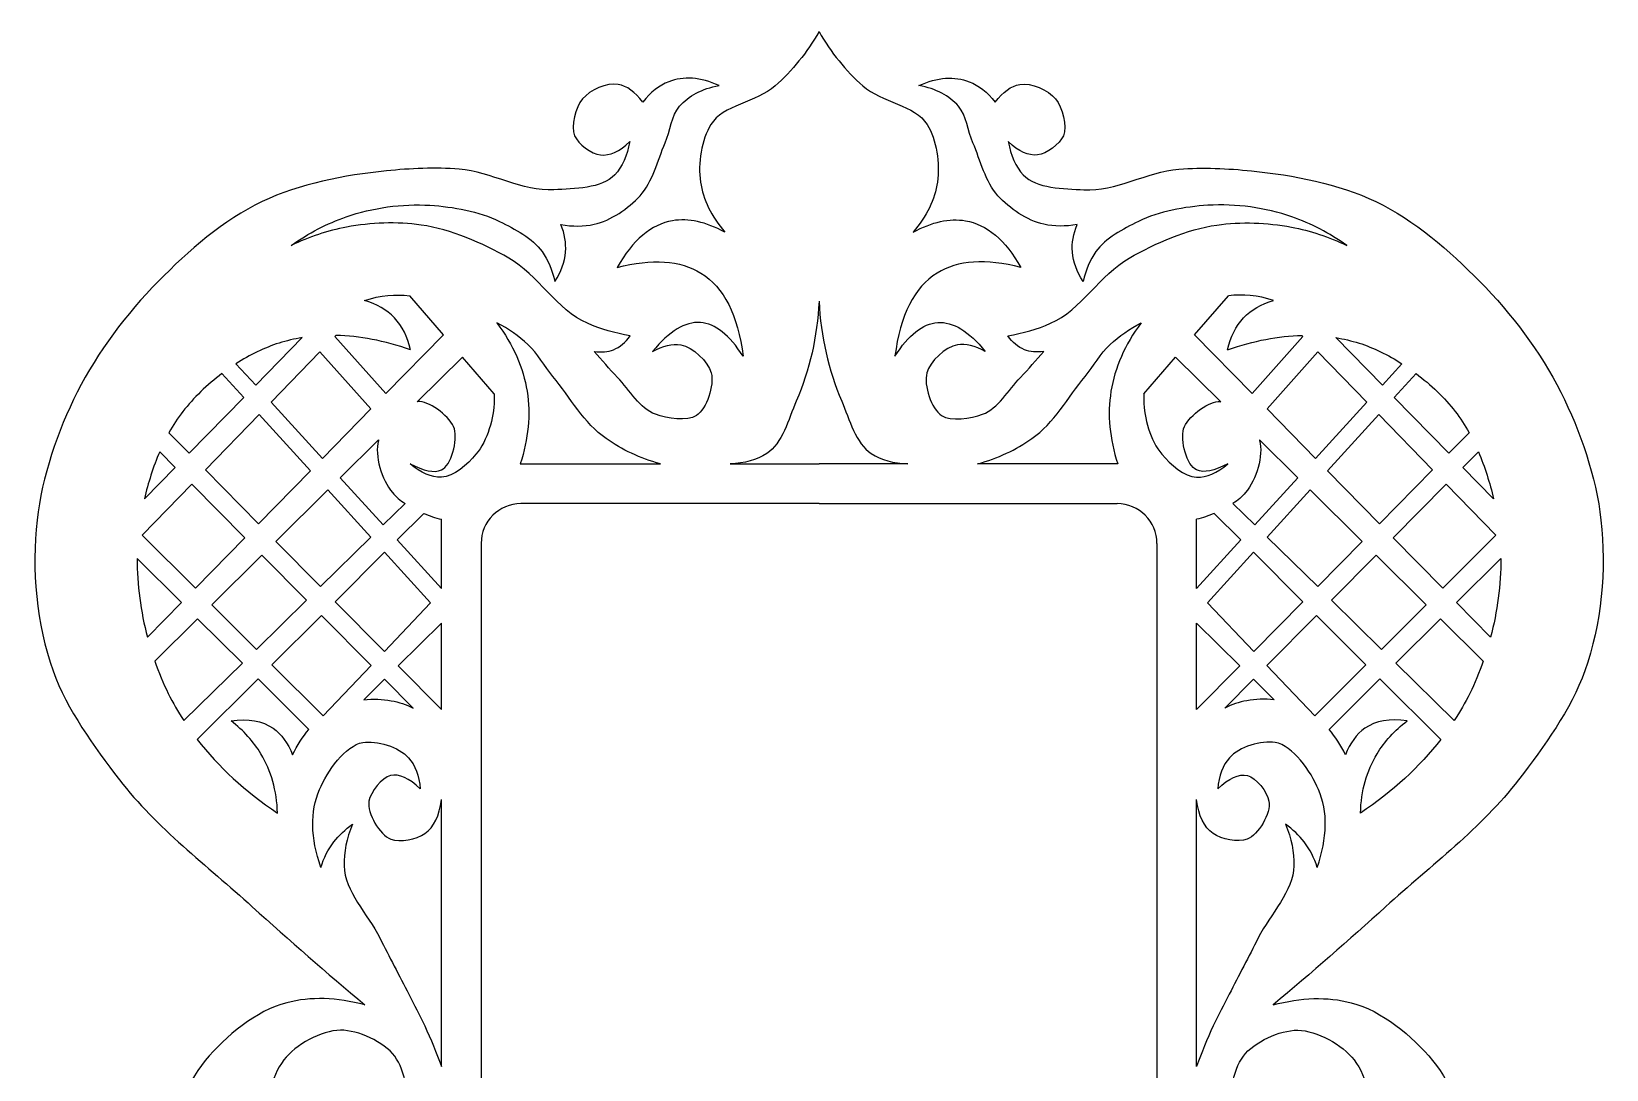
# Model space of a CAD drawing. Header units: millimetres. Extents: x -123 to 246, y -84 to 133.
# Drawn here: x 85.3 to 243.8, y 22.1 to 126.5 of the extents above; entities that cross this region are included whole.
import ezdxf

# ---------------------------------------------------------------- set-up
doc = ezdxf.new("R2010")
doc.units = ezdxf.units.MM
doc.linetypes.add('K5LT32768', pattern=[0])

msp = doc.modelspace()

# ---------------------------------------------------------------- linework, layer by layer
at = {"color": 30, "linetype": 'K5LT32768', "true_color": 0xff8000}
for p, q in [((126.76, 95.99), (123.37, 99.91)), ((202.36, 95.99), (205.75, 99.91)), ((107.87, 90.93), (112.55, 95.72)), ((115.85, 95.85), (115.95, 95.95)), ((120.97, 90.09), (115.85, 95.85)), ((120.97, 90.09), (126.76, 95.99)), ((208.14, 90.09), (202.36, 95.99)), ((208.14, 90.09), (213.26, 95.85)), ((213.26, 95.85), (213.16, 95.95)), ((221.25, 90.93), (216.56, 95.72)), ((109.43, 89.22), (114.34, 94.29)), ((119.46, 88.55), (114.34, 94.29)), ((124.13, 89.28), (128.68, 93.77)), ((131.87, 90.07), (128.68, 93.77)), ((197.25, 90.07), (200.44, 93.77)), ((204.99, 89.28), (200.44, 93.77)), ((209.65, 88.55), (214.77, 94.29)), ((219.68, 89.22), (214.77, 94.29)), ((106.67, 89.7), (104.48, 92.11)), ((107.87, 90.93), (105.89, 93.09)), ((221.25, 90.93), (223.22, 93.09)), ((222.45, 89.7), (224.64, 92.11)), ((101.17, 84.09), (106.67, 89.7)), ((114.59, 83.58), (109.43, 89.22)), ((214.52, 83.58), (219.68, 89.22)), ((227.95, 84.09), (222.45, 89.7)), ((102.83, 82.41), (108.23, 87.98)), ((113.38, 82.33), (108.23, 87.98)), ((114.59, 83.58), (119.46, 88.55)), ((214.52, 83.58), (209.65, 88.55)), ((215.74, 82.33), (220.88, 87.98)), ((226.29, 82.41), (220.88, 87.98)), ((101.17, 84.09), (99.14, 86.15)), ((227.95, 84.09), (229.98, 86.15)), ((99.77, 82.66), (98.21, 84.24)), ((116.38, 81.63), (120.24, 85.44)), ((212.74, 81.63), (208.88, 85.44)), ((229.35, 82.66), (230.91, 84.24)), ((96.67, 79.5), (99.77, 82.66)), ((134.5, 83.03), (148.6, 83.03)), ((155.61, 83.03), (164.56, 83.03)), ((173.51, 83.03), (164.56, 83.03)), ((194.62, 83.03), (180.52, 83.03)), ((232.44, 79.5), (229.35, 82.66)), ((96.46, 75.84), (101.44, 80.97)), ((106.77, 75.59), (101.44, 80.97)), ((108.15, 77), (102.83, 82.41)), ((108.15, 77), (113.38, 82.33)), ((120.71, 76.89), (116.38, 81.63)), ((208.41, 76.89), (212.74, 81.63)), ((220.96, 77), (215.74, 82.33)), ((220.96, 77), (226.29, 82.41)), ((222.35, 75.59), (227.68, 80.97)), ((232.66, 75.84), (227.68, 80.97)), ((109.9, 75.23), (115.14, 80.4)), ((119.45, 75.66), (115.14, 80.4)), ((209.66, 75.66), (213.98, 80.4)), ((219.22, 75.23), (213.98, 80.4)), ((120.71, 76.89), (122.9, 79.04)), ((122.1, 75.38), (124.78, 78.05)), ((164.56, 79.03), (134.56, 79.03)), ((164.56, 79.03), (194.56, 79.03)), ((207.02, 75.38), (204.34, 78.05)), ((208.41, 76.89), (206.21, 79.04)), ((126.56, 70.5), (126.56, 77.45)), ((202.56, 70.5), (202.56, 77.45)), ((101.8, 70.51), (96.46, 75.84)), ((101.8, 70.51), (106.77, 75.59)), ((114.38, 70.68), (109.9, 75.23)), ((114.38, 70.68), (119.45, 75.66)), ((126.56, 70.5), (122.1, 75.38)), ((130.56, 75.03), (130.56, -16.97)), ((198.56, 75.03), (198.56, -16.97)), ((202.56, 70.5), (207.02, 75.38)), ((214.74, 70.68), (209.66, 75.66)), ((214.74, 70.68), (219.22, 75.23)), ((227.32, 70.51), (222.35, 75.59)), ((227.32, 70.51), (232.66, 75.84)), ((100.39, 69.08), (95.94, 73.5)), ((103.45, 68.86), (108.5, 73.84)), ((112.98, 69.31), (108.5, 73.84)), ((115.87, 69.16), (120.85, 74.13)), ((125.48, 69.04), (120.85, 74.13)), ((203.64, 69.04), (208.27, 74.13)), ((213.24, 69.16), (208.27, 74.13)), ((216.13, 69.31), (220.62, 73.84)), ((225.67, 68.86), (220.62, 73.84)), ((228.72, 69.08), (233.17, 73.5)), ((96.98, 65.59), (100.39, 69.08)), ((107.95, 64.37), (103.45, 68.86)), ((107.95, 64.37), (112.98, 69.31)), ((120.82, 64.14), (115.87, 69.16)), ((120.82, 64.14), (125.48, 69.04)), ((208.3, 64.14), (203.64, 69.04)), ((208.3, 64.14), (213.24, 69.16)), ((221.17, 64.37), (216.13, 69.31)), ((221.17, 64.37), (225.67, 68.86)), ((232.14, 65.59), (228.72, 69.08)), ((97.71, 63.19), (102.03, 67.45)), ((106.53, 62.98), (102.03, 67.45)), ((109.51, 62.81), (114.49, 67.78)), ((119.49, 62.74), (114.49, 67.78)), ((122.22, 62.72), (126.56, 67)), ((126.56, 58.31), (126.56, 67)), ((202.56, 58.31), (202.56, 67)), ((206.9, 62.72), (202.56, 67)), ((209.63, 62.74), (214.62, 67.78)), ((219.6, 62.81), (214.62, 67.78)), ((222.59, 62.98), (227.09, 67.45)), ((231.41, 63.19), (227.09, 67.45)), ((100.64, 57.2), (106.53, 62.98)), ((114.67, 57.67), (109.51, 62.81)), ((114.67, 57.67), (119.49, 62.74)), ((126.56, 58.31), (122.22, 62.72)), ((202.56, 58.31), (206.9, 62.72)), ((214.45, 57.67), (209.63, 62.74)), ((214.45, 57.67), (219.6, 62.81)), ((228.48, 57.2), (222.59, 62.98)), ((101.99, 55.3), (108.11, 61.41)), ((113.23, 56.32), (108.11, 61.41)), ((118.74, 59.28), (120.85, 61.36)), ((123.72, 58.47), (120.85, 61.36)), ((205.4, 58.47), (208.27, 61.36)), ((210.37, 59.28), (208.27, 61.36)), ((215.89, 56.32), (221.01, 61.41)), ((227.13, 55.3), (221.01, 61.41)), ((126.56, 22.42), (126.56, 49.27)), ((202.56, 22.42), (202.56, 49.27))]:
    msp.add_line(p, q, dxfattribs=at)
for centre, start, end in [((134.56, 75.03), 90, 180), ((194.56, 75.03), 0, 90)]:
    msp.add_arc(centre, 4, start, end, dxfattribs=at)
for points, knots in [([(164.56, 126.51), (163.35, 124.38), (161.87, 122.56), (160.14, 121.03), (158.28, 119.39), (154.87, 119.11), (153.68, 117.15), (152.75, 115.63), (152.36, 113.21), (152.63, 111.37), (152.89, 109.61), (153.71, 107.93), (155.09, 106.32)], [0, 0, 0, 0, 1, 1, 1, 2, 2, 2, 3, 3, 3, 4, 4, 4, 4]), ([(164.56, 126.51), (165.77, 124.38), (167.24, 122.56), (168.98, 121.03), (170.83, 119.39), (174.24, 119.11), (175.44, 117.15), (176.37, 115.63), (176.75, 113.21), (176.48, 111.37), (176.23, 109.61), (175.41, 107.93), (174.02, 106.32)], [0, 0, 0, 0, 1, 1, 1, 2, 2, 2, 3, 3, 3, 4, 4, 4, 4]), ([(154.51, 121.07), (152.61, 121.91), (150.92, 122.04), (149.44, 121.46), (148.48, 121.08), (147.6, 120.4), (146.82, 119.41)], [0, 0, 0, 0, 1, 1, 1, 2, 2, 2, 2]), ([(174.61, 121.07), (176.51, 121.91), (178.2, 122.04), (179.68, 121.46), (180.64, 121.08), (181.51, 120.4), (182.3, 119.41)], [0, 0, 0, 0, 1, 1, 1, 2, 2, 2, 2]), ([(138.59, 107.1), (139.76, 106.88), (140.87, 106.89), (141.92, 107.12), (143.63, 107.49), (145.37, 108.71), (146.55, 109.99), (147.82, 111.38), (148.3, 113.5), (149.07, 115.31), (149.59, 116.52), (149.72, 118.05), (150.53, 118.99), (151.44, 120.05), (152.77, 120.75), (154.51, 121.07)], [0, 0, 0, 0, 1, 1, 1, 2, 2, 2, 3, 3, 3, 4, 4, 4, 5, 5, 5, 5]), ([(146.82, 119.41), (146.05, 120.43), (145.22, 121.03), (144.35, 121.19), (143.23, 121.4), (141.49, 120.61), (140.76, 119.73), (140.05, 118.87), (139.54, 117), (139.97, 116.02), (140.33, 115.19), (141.64, 114.19), (142.57, 114.09), (143.49, 114), (144.47, 114.44), (145.51, 115.43)], [0, 0, 0, 0, 1, 1, 1, 2, 2, 2, 3, 3, 3, 4, 4, 4, 5, 5, 5, 5]), ([(190.53, 107.1), (189.35, 106.88), (188.24, 106.89), (187.19, 107.12), (185.48, 107.49), (183.74, 108.71), (182.57, 109.99), (181.3, 111.38), (180.82, 113.5), (180.05, 115.31), (179.53, 116.52), (179.39, 118.05), (178.59, 118.99), (177.67, 120.05), (176.35, 120.75), (174.61, 121.07)], [0, 0, 0, 0, 1, 1, 1, 2, 2, 2, 3, 3, 3, 4, 4, 4, 5, 5, 5, 5]), ([(182.3, 119.41), (183.07, 120.43), (183.89, 121.03), (184.77, 121.19), (185.88, 121.4), (187.63, 120.61), (188.36, 119.73), (189.07, 118.87), (189.57, 117), (189.15, 116.02), (188.78, 115.19), (187.47, 114.19), (186.55, 114.09), (185.63, 114), (184.65, 114.44), (183.61, 115.43)], [0, 0, 0, 0, 1, 1, 1, 2, 2, 2, 3, 3, 3, 4, 4, 4, 5, 5, 5, 5]), ([(145.51, 115.43), (145.26, 114.02), (144.75, 112.9), (144, 112.09), (142.71, 110.7), (139.93, 110.71), (137.89, 110.58), (134.72, 110.38), (131.57, 112.41), (128.35, 112.66), (125.93, 112.85), (123.44, 112.74), (121.03, 112.49), (116.78, 112.05), (112.31, 111.21), (108.51, 109.4), (104.63, 107.54), (101.11, 104.46), (98.05, 101.36), (94.87, 98.12), (91.96, 94.28), (89.92, 90.24), (87.92, 86.27), (86.36, 81.74), (85.87, 77.37), (85.31, 72.42), (85.81, 66.87), (87.49, 62.2), (88.91, 58.28), (91.58, 54.62), (94.16, 51.26), (97.88, 46.41), (102.97, 42.63), (107.53, 38.48), (111.24, 35.12), (115.02, 31.83), (118.86, 28.61)], [0, 0, 0, 0, 1, 1, 1, 2, 2, 2, 3, 3, 3, 4, 4, 4, 5, 5, 5, 6, 6, 6, 7, 7, 7, 8, 8, 8, 9, 9, 9, 10, 10, 10, 11, 11, 11, 12, 12, 12, 12]), ([(183.61, 115.43), (183.86, 114.02), (184.36, 112.9), (185.12, 112.09), (186.41, 110.7), (189.18, 110.71), (191.22, 110.58), (194.39, 110.38), (197.55, 112.41), (200.77, 112.66), (203.19, 112.85), (205.67, 112.74), (208.09, 112.49), (212.34, 112.05), (216.81, 111.21), (220.6, 109.4), (224.48, 107.54), (228.01, 104.46), (231.06, 101.36), (234.25, 98.12), (237.16, 94.28), (239.2, 90.24), (241.19, 86.27), (242.76, 81.74), (243.25, 77.37), (243.8, 72.42), (243.31, 66.87), (241.62, 62.2), (240.21, 58.28), (237.53, 54.62), (234.96, 51.26), (231.24, 46.41), (226.15, 42.63), (221.58, 38.48), (217.88, 35.12), (214.1, 31.83), (210.25, 28.61)], [0, 0, 0, 0, 1, 1, 1, 2, 2, 2, 3, 3, 3, 4, 4, 4, 5, 5, 5, 6, 6, 6, 7, 7, 7, 8, 8, 8, 9, 9, 9, 10, 10, 10, 11, 11, 11, 12, 12, 12, 12]), ([(111.44, 104.99), (113.2, 106.24), (115.05, 107.2), (116.99, 107.87), (119.63, 108.79), (122.63, 109.2), (125.41, 109.03), (127.77, 108.88), (130.3, 108.43), (132.42, 107.4), (133.96, 106.65), (135.72, 105.75), (136.69, 104.37), (137.29, 103.51), (137.72, 102.52), (137.97, 101.37)], [0, 0, 0, 0, 1, 1, 1, 2, 2, 2, 3, 3, 3, 4, 4, 4, 5, 5, 5, 5]), ([(217.68, 104.99), (215.92, 106.24), (214.07, 107.2), (212.13, 107.87), (209.49, 108.79), (206.49, 109.2), (203.7, 109.03), (201.35, 108.88), (198.81, 108.43), (196.7, 107.4), (195.16, 106.65), (193.39, 105.75), (192.43, 104.37), (191.82, 103.51), (191.4, 102.52), (191.15, 101.37)], [0, 0, 0, 0, 1, 1, 1, 2, 2, 2, 3, 3, 3, 4, 4, 4, 5, 5, 5, 5]), ([(145.56, 95.9), (144.04, 96.16), (142.61, 96.58), (141.26, 97.16), (138.17, 98.5), (136.27, 102.04), (133.34, 103.72), (130.65, 105.25), (127.57, 106.6), (124.52, 107.04), (122.09, 107.4), (119.45, 107.3), (117.02, 106.83), (115.11, 106.47), (113.25, 105.85), (111.44, 104.99)], [0, 0, 0, 0, 1, 1, 1, 2, 2, 2, 3, 3, 3, 4, 4, 4, 5, 5, 5, 5]), ([(137.97, 101.37), (138.61, 102.33), (138.98, 103.32), (139.05, 104.33), (139.12, 105.23), (138.97, 106.15), (138.59, 107.1)], [0, 0, 0, 0, 1, 1, 1, 2, 2, 2, 2]), ([(155.09, 106.32), (153.18, 107.36), (151.42, 107.75), (149.83, 107.48), (147.67, 107.11), (145.81, 105.55), (144.24, 102.78)], [0, 0, 0, 0, 1, 1, 1, 2, 2, 2, 2]), ([(174.02, 106.32), (175.94, 107.36), (177.69, 107.75), (179.29, 107.48), (181.45, 107.11), (183.31, 105.55), (184.88, 102.78)], [0, 0, 0, 0, 1, 1, 1, 2, 2, 2, 2]), ([(183.56, 95.9), (185.08, 96.16), (186.51, 96.58), (187.86, 97.16), (190.95, 98.5), (192.84, 102.04), (195.78, 103.72), (198.47, 105.25), (201.54, 106.6), (204.59, 107.04), (207.02, 107.4), (209.67, 107.3), (212.1, 106.83), (214, 106.47), (215.86, 105.85), (217.68, 104.99)], [0, 0, 0, 0, 1, 1, 1, 2, 2, 2, 3, 3, 3, 4, 4, 4, 5, 5, 5, 5]), ([(191.15, 101.37), (190.5, 102.33), (190.14, 103.32), (190.06, 104.33), (189.99, 105.23), (190.15, 106.15), (190.53, 107.1)], [0, 0, 0, 0, 1, 1, 1, 2, 2, 2, 2]), ([(144.24, 102.78), (147.78, 103.69), (150.59, 103.5), (152.68, 102.21), (154.99, 100.78), (156.4, 97.99), (156.92, 93.84)], [0, 0, 0, 0, 1, 1, 1, 2, 2, 2, 2]), ([(184.88, 102.78), (181.33, 103.69), (178.52, 103.5), (176.44, 102.21), (174.13, 100.78), (172.72, 97.99), (172.2, 93.84)], [0, 0, 0, 0, 1, 1, 1, 2, 2, 2, 2]), ([(123.44, 94.5), (123.16, 95.81), (122.63, 96.88), (121.84, 97.71), (121.07, 98.52), (120.06, 99.1), (118.81, 99.46)], [0, 0, 0, 0, 1, 1, 1, 2, 2, 2, 2]), ([(164.56, 99.39), (164.38, 95.82), (163.62, 92.47), (162.27, 89.34), (161.48, 87.5), (160.87, 85.07), (159.3, 84.06), (158.3, 83.42), (157.07, 83.08), (155.61, 83.03)], [0, 0, 0, 0, 1, 1, 1, 2, 2, 2, 3, 3, 3, 3]), ([(164.56, 99.39), (164.74, 95.82), (165.5, 92.47), (166.84, 89.34), (167.63, 87.5), (168.24, 85.07), (169.82, 84.06), (170.81, 83.42), (172.05, 83.08), (173.51, 83.03)], [0, 0, 0, 0, 1, 1, 1, 2, 2, 2, 3, 3, 3, 3]), ([(205.68, 94.5), (205.96, 95.81), (206.49, 96.88), (207.28, 97.71), (208.04, 98.52), (209.06, 99.1), (210.31, 99.46)], [0, 0, 0, 0, 1, 1, 1, 2, 2, 2, 2]), ([(148.6, 83.03), (146.56, 83.59), (144.73, 84.44), (143.13, 85.57), (140.94, 87.12), (139.51, 89.68), (137.79, 91.81), (136.93, 92.87), (136.25, 94.1), (135.27, 95.02), (134.35, 95.87), (133.31, 96.6), (132.15, 97.2)], [0, 0, 0, 0, 1, 1, 1, 2, 2, 2, 3, 3, 3, 4, 4, 4, 4]), ([(132.15, 97.2), (133.79, 95), (134.8, 92.71), (135.18, 90.32), (135.55, 87.98), (135.32, 85.56), (134.5, 83.03)], [0, 0, 0, 0, 1, 1, 1, 2, 2, 2, 2]), ([(156.92, 93.84), (155.55, 96), (154.12, 97.13), (152.62, 97.24), (151.09, 97.34), (149.49, 96.38), (147.82, 94.34)], [0, 0, 0, 0, 1, 1, 1, 2, 2, 2, 2]), ([(172.2, 93.84), (173.57, 96), (175, 97.13), (176.5, 97.24), (178.03, 97.34), (179.63, 96.38), (181.29, 94.34)], [0, 0, 0, 0, 1, 1, 1, 2, 2, 2, 2]), ([(180.52, 83.03), (182.56, 83.59), (184.38, 84.44), (185.99, 85.57), (188.17, 87.12), (189.61, 89.68), (191.33, 91.81), (192.18, 92.87), (192.87, 94.1), (193.85, 95.02), (194.77, 95.87), (195.81, 96.6), (196.97, 97.2)], [0, 0, 0, 0, 1, 1, 1, 2, 2, 2, 3, 3, 3, 4, 4, 4, 4]), ([(196.97, 97.2), (195.33, 95), (194.32, 92.71), (193.94, 90.32), (193.57, 87.98), (193.79, 85.56), (194.62, 83.03)], [0, 0, 0, 0, 1, 1, 1, 2, 2, 2, 2]), ([(112.55, 95.72), (111.76, 95.59), (110.98, 95.4), (110.22, 95.17), (108.77, 94.71), (107.29, 93.99), (105.89, 93.09)], [0, 0, 0, 0, 1, 1, 1, 2, 2, 2, 2]), ([(141.94, 94.34), (142.66, 94.23), (143.31, 94.29), (143.89, 94.51), (144.53, 94.77), (145.09, 95.23), (145.56, 95.9)], [0, 0, 0, 0, 1, 1, 1, 2, 2, 2, 2]), ([(147.82, 94.34), (148.86, 94.92), (149.8, 95.15), (150.64, 95.01), (151.86, 94.81), (153.39, 93.29), (153.71, 92.17), (154.04, 90.95), (153.25, 88.54), (152.22, 87.89), (151.29, 87.29), (149.3, 87.57), (148.09, 88.01), (146.54, 88.58), (145.5, 90.43), (144.29, 91.72), (143.48, 92.57), (142.7, 93.45), (141.94, 94.34)], [0, 0, 0, 0, 1, 1, 1, 2, 2, 2, 3, 3, 3, 4, 4, 4, 5, 5, 5, 6, 6, 6, 6]), ([(181.29, 94.34), (180.26, 94.92), (179.32, 95.15), (178.48, 95.01), (177.26, 94.81), (175.72, 93.29), (175.41, 92.17), (175.07, 90.95), (175.87, 88.54), (176.89, 87.89), (177.83, 87.29), (179.82, 87.57), (181.02, 88.01), (182.57, 88.58), (183.61, 90.43), (184.83, 91.72), (185.64, 92.57), (186.42, 93.45), (187.18, 94.34)], [0, 0, 0, 0, 1, 1, 1, 2, 2, 2, 3, 3, 3, 4, 4, 4, 5, 5, 5, 6, 6, 6, 6]), ([(187.18, 94.34), (186.46, 94.23), (185.81, 94.29), (185.23, 94.51), (184.59, 94.77), (184.03, 95.23), (183.56, 95.9)], [0, 0, 0, 0, 1, 1, 1, 2, 2, 2, 2]), ([(216.56, 95.72), (217.36, 95.59), (218.14, 95.4), (218.9, 95.17), (220.34, 94.71), (221.82, 93.99), (223.22, 93.09)], [0, 0, 0, 0, 1, 1, 1, 2, 2, 2, 2]), ([(104.48, 92.11), (102.97, 90.97), (101.61, 89.66), (100.55, 88.3), (100.03, 87.64), (99.56, 86.92), (99.14, 86.15)], [0, 0, 0, 0, 1, 1, 1, 2, 2, 2, 2]), ([(224.64, 92.11), (226.15, 90.97), (227.51, 89.66), (228.57, 88.3), (229.09, 87.64), (229.55, 86.92), (229.98, 86.15)], [0, 0, 0, 0, 1, 1, 1, 2, 2, 2, 2]), ([(131.87, 90.07), (131.88, 89.85), (131.89, 89.63), (131.88, 89.42), (131.83, 87.62), (131.22, 85.36), (130.04, 83.99), (129.18, 82.99), (127.79, 81.72), (126.56, 81.68), (125.56, 81.65), (124.51, 82.1), (123.42, 83.03)], [0, 0, 0, 0, 1, 1, 1, 2, 2, 2, 3, 3, 3, 4, 4, 4, 4]), ([(123.42, 83.03), (124.77, 82.3), (125.82, 82.1), (126.56, 82.41), (127.56, 82.83), (128.21, 85.41), (127.87, 86.55), (127.52, 87.71), (125.52, 89.21), (124.4, 89.29), (124.32, 89.29), (124.22, 89.29), (124.13, 89.28)], [0, 0, 0, 0, 1, 1, 1, 2, 2, 2, 3, 3, 3, 4, 4, 4, 4]), ([(197.25, 90.07), (197.23, 89.85), (197.23, 89.63), (197.23, 89.42), (197.29, 87.62), (197.89, 85.36), (199.07, 83.99), (199.93, 82.99), (201.33, 81.72), (202.56, 81.68), (203.56, 81.65), (204.61, 82.1), (205.7, 83.03)], [0, 0, 0, 0, 1, 1, 1, 2, 2, 2, 3, 3, 3, 4, 4, 4, 4]), ([(205.7, 83.03), (204.34, 82.3), (203.3, 82.1), (202.56, 82.41), (201.55, 82.83), (200.91, 85.41), (201.25, 86.55), (201.6, 87.71), (203.59, 89.21), (204.71, 89.29), (204.8, 89.29), (204.89, 89.29), (204.99, 89.28)], [0, 0, 0, 0, 1, 1, 1, 2, 2, 2, 3, 3, 3, 4, 4, 4, 4]), ([(120.24, 85.44), (120.23, 85.41), (120.22, 85.38), (120.22, 85.36), (119.82, 83.86), (120.55, 81.44), (121.63, 80.14), (121.97, 79.73), (122.41, 79.36), (122.9, 79.04)], [0, 0, 0, 0, 1, 1, 1, 2, 2, 2, 3, 3, 3, 3]), ([(208.88, 85.44), (208.89, 85.41), (208.89, 85.38), (208.9, 85.36), (209.29, 83.86), (208.57, 81.44), (207.49, 80.14), (207.15, 79.73), (206.7, 79.36), (206.21, 79.04)], [0, 0, 0, 0, 1, 1, 1, 2, 2, 2, 3, 3, 3, 3]), ([(124.78, 78.05), (124.78, 78.05), (124.79, 78.05), (124.79, 78.05), (125.36, 77.8), (125.95, 77.6), (126.56, 77.45)], [0, 0, 0, 0, 1, 1, 1, 2, 2, 2, 2]), ([(204.34, 78.05), (204.33, 78.05), (204.33, 78.05), (204.33, 78.05), (203.76, 77.8), (203.17, 77.6), (202.56, 77.45)], [0, 0, 0, 0, 1, 1, 1, 2, 2, 2, 2]), ([(97.71, 63.19), (98.1, 62.05), (98.56, 60.96), (99.07, 59.94), (99.54, 59), (100.06, 58.09), (100.64, 57.2)], [0, 0, 0, 0, 1, 1, 1, 2, 2, 2, 2]), ([(231.41, 63.19), (231.01, 62.05), (230.56, 60.96), (230.05, 59.94), (229.58, 59), (229.05, 58.09), (228.48, 57.2)], [0, 0, 0, 0, 1, 1, 1, 2, 2, 2, 2]), ([(118.74, 59.28), (119.72, 59.43), (120.63, 59.37), (121.52, 59.21), (122.28, 59.06), (123.01, 58.82), (123.72, 58.47)], [0, 0, 0, 0, 1, 1, 1, 2, 2, 2, 2]), ([(210.37, 59.28), (209.39, 59.43), (208.49, 59.37), (207.6, 59.21), (206.84, 59.06), (206.1, 58.82), (205.4, 58.47)], [0, 0, 0, 0, 1, 1, 1, 2, 2, 2, 2]), ([(105.39, 57.18), (107.12, 57.44), (108.53, 57.19), (109.62, 56.43), (110.46, 55.84), (111.12, 54.95), (111.58, 53.76)], [0, 0, 0, 0, 1, 1, 1, 2, 2, 2, 2]), ([(110.07, 47.91), (109.99, 50.16), (109.44, 52.14), (108.4, 53.86), (107.65, 55.1), (106.65, 56.21), (105.39, 57.18)], [0, 0, 0, 0, 1, 1, 1, 2, 2, 2, 2]), ([(223.73, 57.18), (222, 57.44), (220.59, 57.19), (219.49, 56.43), (218.65, 55.84), (218, 54.95), (217.54, 53.76)], [0, 0, 0, 0, 1, 1, 1, 2, 2, 2, 2]), ([(219.05, 47.91), (219.12, 50.16), (219.68, 52.14), (220.71, 53.86), (221.47, 55.1), (222.47, 56.21), (223.73, 57.18)], [0, 0, 0, 0, 1, 1, 1, 2, 2, 2, 2]), ([(114.43, 42.43), (113.38, 45.43), (113.34, 48.04), (114.29, 50.27), (115.07, 52.1), (116.88, 54.72), (118.67, 55), (120.01, 55.22), (122.3, 54.58), (123.26, 53.47), (123.92, 52.71), (124.32, 51.67), (124.44, 50.34)], [0, 0, 0, 0, 1, 1, 1, 2, 2, 2, 3, 3, 3, 4, 4, 4, 4]), ([(214.69, 42.43), (215.73, 45.43), (215.78, 48.04), (214.83, 50.27), (214.05, 52.1), (212.24, 54.72), (210.45, 55), (209.11, 55.22), (206.82, 54.58), (205.86, 53.47), (205.19, 52.71), (204.8, 51.67), (204.68, 50.34)], [0, 0, 0, 0, 1, 1, 1, 2, 2, 2, 3, 3, 3, 4, 4, 4, 4]), ([(124.44, 50.34), (123.29, 51.43), (122.3, 51.88), (121.44, 51.69), (120.57, 51.5), (119.43, 50.01), (119.27, 49.09), (119.06, 47.9), (120.35, 45.71), (121.48, 45.28), (122.37, 44.95), (124.06, 45.26), (124.9, 45.85), (125.82, 46.5), (126.37, 47.64), (126.56, 49.27)], [0, 0, 0, 0, 1, 1, 1, 2, 2, 2, 3, 3, 3, 4, 4, 4, 5, 5, 5, 5]), ([(204.68, 50.34), (205.82, 51.43), (206.82, 51.88), (207.67, 51.69), (208.55, 51.5), (209.68, 50.01), (209.84, 49.09), (210.06, 47.9), (208.77, 45.71), (207.64, 45.28), (206.74, 44.95), (205.05, 45.26), (204.22, 45.85), (203.3, 46.5), (202.75, 47.64), (202.56, 49.27)], [0, 0, 0, 0, 1, 1, 1, 2, 2, 2, 3, 3, 3, 4, 4, 4, 5, 5, 5, 5]), ([(114.43, 42.43), (114.72, 43.39), (115.16, 44.25), (115.73, 45), (116.25, 45.67), (116.88, 46.27), (117.62, 46.78)], [0, 0, 0, 0, 1, 1, 1, 2, 2, 2, 2]), ([(117.62, 46.78), (117.02, 45.35), (116.73, 43.96), (116.76, 42.61), (116.82, 40.04), (119.14, 37.76), (120.36, 35.35), (121.32, 33.45), (122.32, 31.58), (123.28, 29.68), (123.82, 28.63), (124.39, 27.59), (124.88, 26.51), (125.5, 25.18), (126.06, 23.81), (126.56, 22.42)], [0, 0, 0, 0, 1, 1, 1, 2, 2, 2, 3, 3, 3, 4, 4, 4, 5, 5, 5, 5]), ([(211.5, 46.78), (212.1, 45.35), (212.38, 43.96), (212.35, 42.61), (212.3, 40.04), (209.98, 37.76), (208.76, 35.35), (207.8, 33.45), (206.8, 31.58), (205.84, 29.68), (205.3, 28.63), (204.73, 27.59), (204.23, 26.51), (203.62, 25.18), (203.06, 23.81), (202.56, 22.42)], [0, 0, 0, 0, 1, 1, 1, 2, 2, 2, 3, 3, 3, 4, 4, 4, 5, 5, 5, 5]), ([(214.69, 42.43), (214.39, 43.39), (213.96, 44.25), (213.39, 45), (212.87, 45.67), (212.24, 46.27), (211.5, 46.78)], [0, 0, 0, 0, 1, 1, 1, 2, 2, 2, 2]), ([(118.86, 28.61), (116.03, 29.38), (113.41, 29.46), (110.99, 28.83), (107.92, 28.03), (104.86, 25.51), (102.8, 23.02), (100.68, 20.45), (99.64, 16.8), (98.6, 13.52), (97.58, 10.28), (98.28, 6.31), (96.61, 3.47), (95.56, 1.71), (94.17, -0.75), (92.3, -1.23), (91.21, -1.5), (89.51, -1.57), (88.6, -0.94), (87.9, -0.46), (87.39, 0.32), (87.06, 1.41)], [0, 0, 0, 0, 1, 1, 1, 2, 2, 2, 3, 3, 3, 4, 4, 4, 5, 5, 5, 6, 6, 6, 7, 7, 7, 7]), ([(210.25, 28.61), (213.09, 29.38), (215.71, 29.46), (218.12, 28.83), (221.2, 28.03), (224.26, 25.51), (226.31, 23.02), (228.44, 20.45), (229.48, 16.8), (230.51, 13.52), (231.53, 10.28), (230.83, 6.31), (232.51, 3.47), (233.55, 1.71), (234.95, -0.75), (236.82, -1.23), (237.91, -1.5), (239.6, -1.57), (240.52, -0.94), (241.21, -0.46), (241.72, 0.32), (242.05, 1.41)], [0, 0, 0, 0, 1, 1, 1, 2, 2, 2, 3, 3, 3, 4, 4, 4, 5, 5, 5, 6, 6, 6, 7, 7, 7, 7]), ([(118.05, 14.49), (119.03, 14.13), (119.87, 14.08), (120.58, 14.32), (121.62, 14.67), (122.41, 16.25), (122.8, 17.35), (123.44, 19.15), (122.95, 22), (121.86, 23.46), (120.78, 24.89), (118.19, 26.08), (116.39, 26.07), (114.47, 26.06), (111.88, 24.59), (110.7, 23.08), (109.32, 21.3), (108.94, 18.8), (109.55, 15.6)], [0, 0, 0, 0, 1, 1, 1, 2, 2, 2, 3, 3, 3, 4, 4, 4, 5, 5, 5, 6, 6, 6, 6]), ([(211.06, 14.49), (210.08, 14.13), (209.24, 14.08), (208.54, 14.32), (207.49, 14.67), (206.71, 16.25), (206.32, 17.35), (205.68, 19.15), (206.16, 22), (207.26, 23.46), (208.33, 24.89), (210.92, 26.08), (212.73, 26.07), (214.64, 26.06), (217.24, 24.59), (218.41, 23.08), (219.8, 21.3), (220.18, 18.8), (219.57, 15.6)], [0, 0, 0, 0, 1, 1, 1, 2, 2, 2, 3, 3, 3, 4, 4, 4, 5, 5, 5, 6, 6, 6, 6])]:
    msp.add_open_spline(points, degree=3, knots=knots, dxfattribs=at)
for points in [[(118.81, 99.46), (120.42, 99.98), (121.94, 100.13), (123.37, 99.91)], [(210.31, 99.46), (208.7, 99.98), (207.18, 100.13), (205.75, 99.91)], [(123.44, 94.5), (120.82, 95.41), (118.32, 95.9), (115.95, 95.95)], [(205.68, 94.5), (208.3, 95.41), (210.79, 95.9), (213.16, 95.95)], [(98.21, 84.24), (97.55, 82.72), (97.05, 81.1), (96.67, 79.5)], [(230.91, 84.24), (231.56, 82.72), (232.07, 81.1), (232.44, 79.5)], [(95.94, 73.5), (95.93, 70.89), (96.3, 68.17), (96.98, 65.59)], [(233.17, 73.5), (233.18, 70.89), (232.81, 68.17), (232.14, 65.59)], [(111.58, 53.76), (112.06, 54.74), (112.61, 55.6), (113.23, 56.32)], [(217.54, 53.76), (217.06, 54.74), (216.51, 55.6), (215.89, 56.32)], [(101.99, 55.3), (104.11, 52.56), (106.81, 50.09), (110.07, 47.91)], [(227.13, 55.3), (225, 52.56), (222.31, 50.09), (219.05, 47.91)]]:
    msp.add_open_spline(points, degree=3, dxfattribs=at)

doc.saveas('drawing.dxf')
